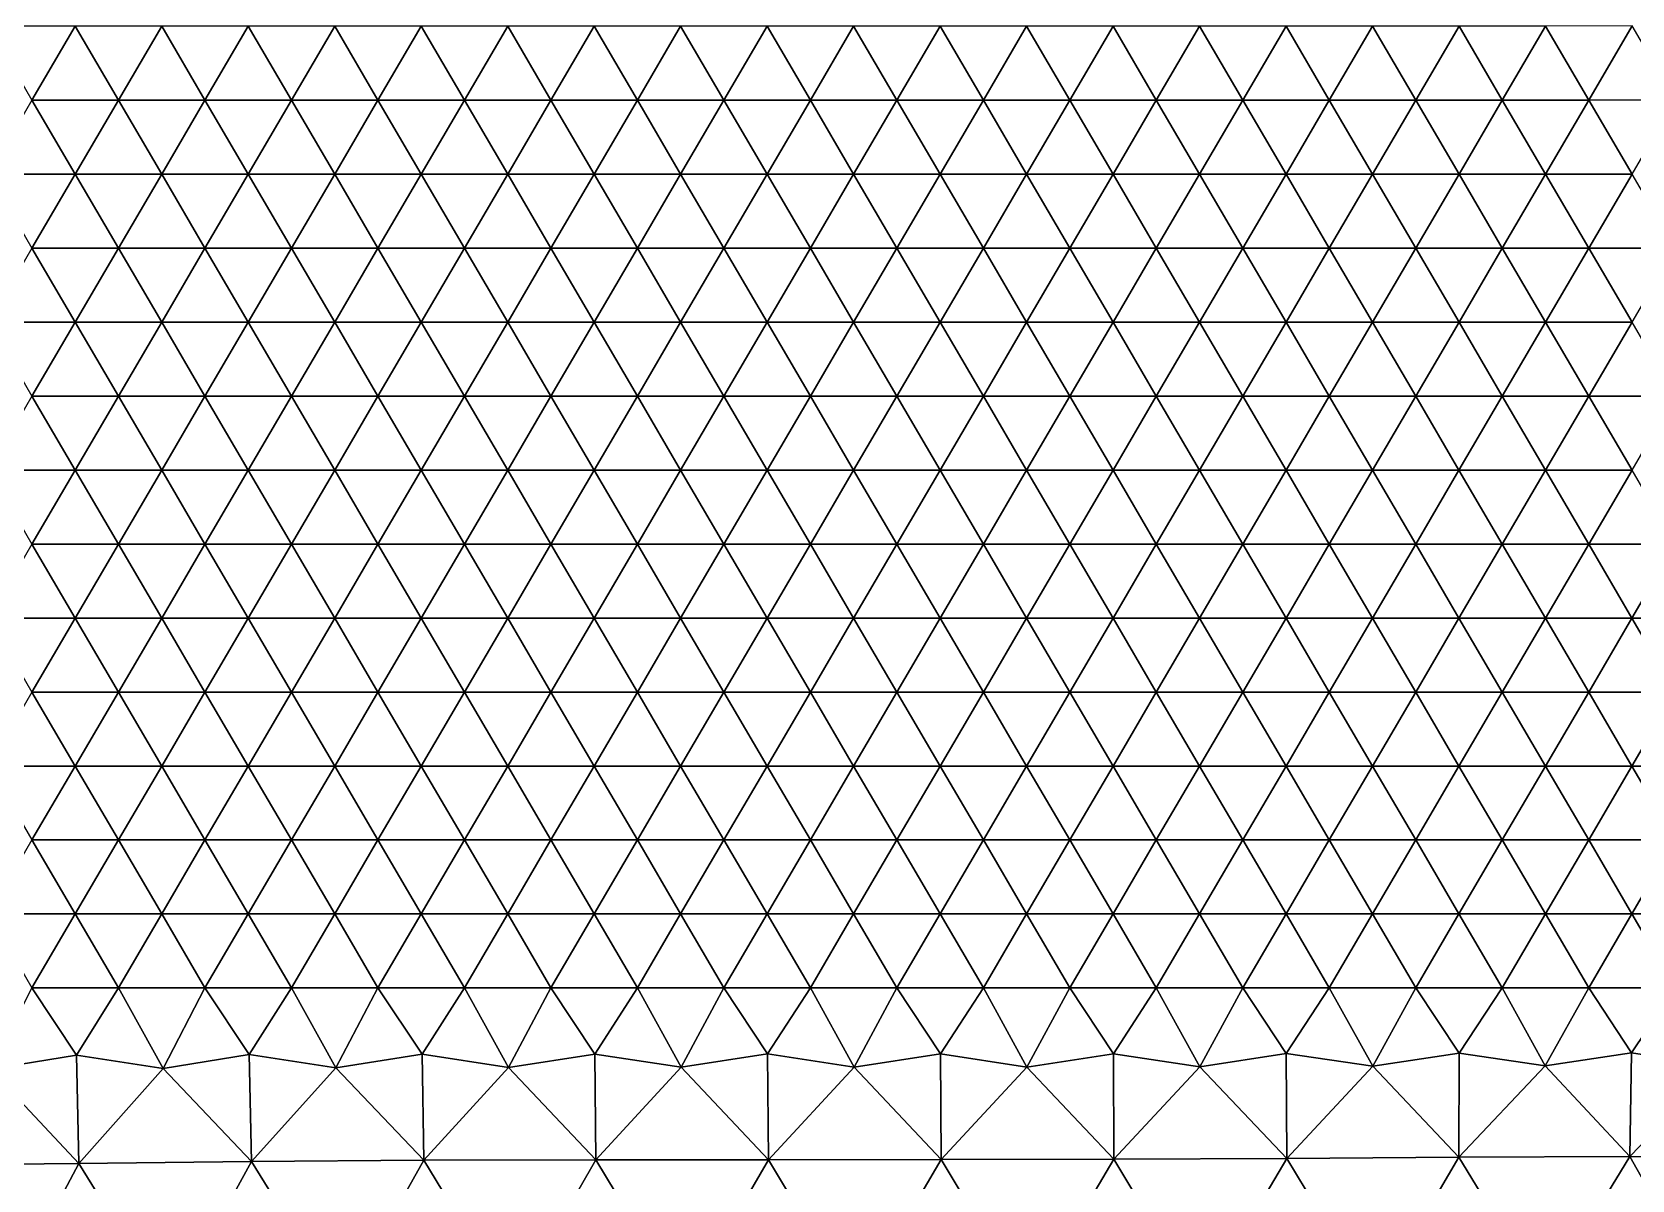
# Model space of a CAD drawing. Header units: metres. Extents: x 0 to 72, y -280 to 0.
# Drawn here: x 7.51 to 11.255, y -7.95 to -5.262 of the extents above; entities that cross this region are included whole.
import ezdxf

# ---------------------------------------------------------------- set-up
doc = ezdxf.new("R2010")
doc.units = ezdxf.units.M

msp = doc.modelspace()

# ---------------------------------------------------------------- linework, layer by layer
at = {"layer": 'layer', "color": 0}
for points in [[(7.40866, -5.24808), (7.50997, -5.42142), (7.61118, -5.24807)], [(7.50997, -5.42142), (7.71244, -5.42142), (7.61118, -5.24807)], [(7.61118, -5.24807), (7.71244, -5.42142), (7.8137, -5.24809)], [(7.71244, -5.42142), (7.91491, -5.42144), (7.8137, -5.24809)], [(7.8137, -5.24809), (7.91491, -5.42144), (8.0162, -5.24813)], [(7.91491, -5.42144), (8.11736, -5.42146), (8.0162, -5.24813)], [(8.0162, -5.24813), (8.11736, -5.42146), (8.21865, -5.24819)], [(8.11736, -5.42146), (8.31978, -5.42148), (8.21865, -5.24819)], [(8.21865, -5.24819), (8.31978, -5.42148), (8.42106, -5.24823)], [(8.31978, -5.42148), (8.5222, -5.42149), (8.42106, -5.24823)], [(8.42106, -5.24823), (8.5222, -5.42149), (8.62343, -5.24825)], [(8.5222, -5.42149), (8.7246, -5.42149), (8.62343, -5.24825)], [(8.62343, -5.24825), (8.7246, -5.42149), (8.82579, -5.24824)], [(8.7246, -5.42149), (8.92701, -5.42148), (8.82579, -5.24824)], [(8.82579, -5.24824), (8.92701, -5.42148), (9.02819, -5.2482)], [(8.92701, -5.42148), (9.12943, -5.42146), (9.02819, -5.2482)], [(9.02819, -5.2482), (9.12943, -5.42146), (9.23062, -5.24815)], [(9.12943, -5.42146), (9.33188, -5.42145), (9.23062, -5.24815)], [(9.23062, -5.24815), (9.33188, -5.42145), (9.43309, -5.24813)], [(9.33188, -5.42145), (9.53433, -5.42145), (9.43309, -5.24813)], [(9.43309, -5.24813), (9.53433, -5.42145), (9.63557, -5.24814)], [(9.53433, -5.42145), (9.73678, -5.42146), (9.63557, -5.24814)], [(9.63557, -5.24814), (9.73678, -5.42146), (9.83804, -5.24817)], [(9.73678, -5.42146), (9.93922, -5.42148), (9.83804, -5.24817)], [(9.83804, -5.24817), (9.93922, -5.42148), (10.0405, -5.24822)], [(9.93922, -5.42148), (10.1416, -5.42149), (10.0405, -5.24822)], [(10.0405, -5.24822), (10.1416, -5.42149), (10.2429, -5.24825)], [(10.1416, -5.42149), (10.3441, -5.42149), (10.2429, -5.24825)], [(10.2429, -5.24825), (10.3441, -5.42149), (10.4453, -5.24824)], [(10.3441, -5.42149), (10.5465, -5.42148), (10.4453, -5.24824)], [(10.4453, -5.24824), (10.5465, -5.42148), (10.6477, -5.2482)], [(10.5465, -5.42148), (10.749, -5.42144), (10.6477, -5.2482)], [(10.6477, -5.2482), (10.749, -5.42144), (10.8502, -5.24812)], [(10.749, -5.42144), (10.9515, -5.42139), (10.8502, -5.24812)], [(10.8502, -5.24812), (10.9515, -5.42139), (11.0529, -5.248)], [(10.9515, -5.42139), (11.1541, -5.42129), (11.0529, -5.248)], [(11.0529, -5.248), (11.1541, -5.42129), (11.2557, -5.24781)], [(11.1541, -5.42129), (11.3569, -5.42114), (11.2557, -5.24781)], [(7.40876, -5.59469), (7.61121, -5.59469), (7.50997, -5.42142)], [(7.50997, -5.42142), (7.61121, -5.59469), (7.71244, -5.42142)], [(7.61121, -5.59469), (7.81366, -5.59469), (7.71244, -5.42142)], [(7.71244, -5.42142), (7.81366, -5.59469), (7.91491, -5.42144)], [(7.81366, -5.59469), (8.0161, -5.5947), (7.91491, -5.42144)], [(7.91491, -5.42144), (8.0161, -5.5947), (8.11736, -5.42146)], [(8.0161, -5.5947), (8.21854, -5.59471), (8.11736, -5.42146)], [(8.11736, -5.42146), (8.21854, -5.59471), (8.31978, -5.42148)], [(8.21854, -5.59471), (8.42096, -5.59472), (8.31978, -5.42148)], [(8.31978, -5.42148), (8.42096, -5.59472), (8.5222, -5.42149)], [(8.42096, -5.59472), (8.62339, -5.59472), (8.5222, -5.42149)], [(8.5222, -5.42149), (8.62339, -5.59472), (8.7246, -5.42149)], [(8.62339, -5.59472), (8.82581, -5.59472), (8.7246, -5.42149)], [(8.7246, -5.42149), (8.82581, -5.59472), (8.92701, -5.42148)], [(8.82581, -5.59472), (9.02823, -5.59471), (8.92701, -5.42148)], [(8.92701, -5.42148), (9.02823, -5.59471), (9.12943, -5.42146)], [(9.02823, -5.59471), (9.23067, -5.5947), (9.12943, -5.42146)], [(9.12943, -5.42146), (9.23067, -5.5947), (9.33188, -5.42145)], [(9.23067, -5.5947), (9.43311, -5.5947), (9.33188, -5.42145)], [(9.33188, -5.42145), (9.43311, -5.5947), (9.53433, -5.42145)], [(9.43311, -5.5947), (9.63555, -5.5947), (9.53433, -5.42145)], [(9.53433, -5.42145), (9.63555, -5.5947), (9.73678, -5.42146)], [(9.63555, -5.5947), (9.83799, -5.59471), (9.73678, -5.42146)], [(9.73678, -5.42146), (9.83799, -5.59471), (9.93922, -5.42148)], [(9.83799, -5.59471), (10.0404, -5.59472), (9.93922, -5.42148)], [(9.93922, -5.42148), (10.0404, -5.59472), (10.1416, -5.42149)], [(10.0404, -5.59472), (10.2428, -5.59472), (10.1416, -5.42149)], [(10.1416, -5.42149), (10.2428, -5.59472), (10.3441, -5.42149)], [(10.2428, -5.59472), (10.4453, -5.59472), (10.3441, -5.42149)], [(10.3441, -5.42149), (10.4453, -5.59472), (10.5465, -5.42148)], [(10.4453, -5.59472), (10.6477, -5.5947), (10.5465, -5.42148)], [(10.5465, -5.42148), (10.6477, -5.5947), (10.749, -5.42144)], [(10.6477, -5.5947), (10.8502, -5.59468), (10.749, -5.42144)], [(10.749, -5.42144), (10.8502, -5.59468), (10.9515, -5.42139)], [(10.8502, -5.59468), (11.0527, -5.59463), (10.9515, -5.42139)], [(10.9515, -5.42139), (11.0527, -5.59463), (11.1541, -5.42129)], [(11.0527, -5.59463), (11.2553, -5.59456), (11.1541, -5.42129)], [(11.1541, -5.42129), (11.2553, -5.59456), (11.3569, -5.42114)], [(7.40876, -5.59469), (7.51, -5.76792), (7.61121, -5.59469)], [(7.51, -5.76792), (7.71244, -5.76793), (7.61121, -5.59469)], [(7.61121, -5.59469), (7.71244, -5.76793), (7.81366, -5.59469)], [(7.71244, -5.76793), (7.91487, -5.76793), (7.81366, -5.59469)], [(7.81366, -5.59469), (7.91487, -5.76793), (8.0161, -5.5947)], [(7.91487, -5.76793), (8.11731, -5.76793), (8.0161, -5.5947)], [(8.0161, -5.5947), (8.11731, -5.76793), (8.21854, -5.59471)], [(8.11731, -5.76793), (8.31974, -5.76794), (8.21854, -5.59471)], [(8.21854, -5.59471), (8.31974, -5.76794), (8.42096, -5.59472)], [(8.31974, -5.76794), (8.52217, -5.76794), (8.42096, -5.59472)], [(8.42096, -5.59472), (8.52217, -5.76794), (8.62339, -5.59472)], [(8.52217, -5.76794), (8.72459, -5.76794), (8.62339, -5.59472)], [(8.62339, -5.59472), (8.72459, -5.76794), (8.82581, -5.59472)], [(8.72459, -5.76794), (8.92702, -5.76793), (8.82581, -5.59472)], [(8.82581, -5.59472), (8.92702, -5.76793), (9.02823, -5.59471)], [(8.92702, -5.76793), (9.12946, -5.76793), (9.02823, -5.59471)], [(9.02823, -5.59471), (9.12946, -5.76793), (9.23067, -5.5947)], [(9.12946, -5.76793), (9.33189, -5.76793), (9.23067, -5.5947)], [(9.23067, -5.5947), (9.33189, -5.76793), (9.43311, -5.5947)], [(9.33189, -5.76793), (9.53433, -5.76793), (9.43311, -5.5947)], [(9.43311, -5.5947), (9.53433, -5.76793), (9.63555, -5.5947)], [(9.53433, -5.76793), (9.73676, -5.76793), (9.63555, -5.5947)], [(9.63555, -5.5947), (9.73676, -5.76793), (9.83799, -5.59471)], [(9.73676, -5.76793), (9.93919, -5.76794), (9.83799, -5.59471)], [(9.83799, -5.59471), (9.93919, -5.76794), (10.0404, -5.59472)], [(9.93919, -5.76794), (10.1416, -5.76794), (10.0404, -5.59472)], [(10.0404, -5.59472), (10.1416, -5.76794), (10.2428, -5.59472)], [(10.1416, -5.76794), (10.3441, -5.76794), (10.2428, -5.59472)], [(10.2428, -5.59472), (10.3441, -5.76794), (10.4453, -5.59472)], [(10.3441, -5.76794), (10.5465, -5.76793), (10.4453, -5.59472)], [(10.4453, -5.59472), (10.5465, -5.76793), (10.6477, -5.5947)], [(10.5465, -5.76793), (10.749, -5.76792), (10.6477, -5.5947)], [(10.6477, -5.5947), (10.749, -5.76792), (10.8502, -5.59468)], [(10.749, -5.76792), (10.9514, -5.7679), (10.8502, -5.59468)], [(10.8502, -5.59468), (10.9514, -5.7679), (11.0527, -5.59463)], [(10.9514, -5.7679), (11.1539, -5.76787), (11.0527, -5.59463)], [(11.0527, -5.59463), (11.1539, -5.76787), (11.2553, -5.59456)], [(11.1539, -5.76787), (11.3565, -5.76782), (11.2553, -5.59456)], [(7.40878, -5.94114), (7.61122, -5.94114), (7.51, -5.76792)], [(7.51, -5.76792), (7.61122, -5.94114), (7.71244, -5.76793)], [(7.61122, -5.94114), (7.81365, -5.94114), (7.71244, -5.76793)], [(7.71244, -5.76793), (7.81365, -5.94114), (7.91487, -5.76793)], [(7.81365, -5.94114), (8.01609, -5.94115), (7.91487, -5.76793)], [(7.91487, -5.76793), (8.01609, -5.94115), (8.11731, -5.76793)], [(8.01609, -5.94115), (8.21852, -5.94115), (8.11731, -5.76793)], [(8.11731, -5.76793), (8.21852, -5.94115), (8.31974, -5.76794)], [(8.21852, -5.94115), (8.42095, -5.94115), (8.31974, -5.76794)], [(8.31974, -5.76794), (8.42095, -5.94115), (8.52217, -5.76794)], [(8.42095, -5.94115), (8.62338, -5.94115), (8.52217, -5.76794)], [(8.52217, -5.76794), (8.62338, -5.94115), (8.72459, -5.76794)], [(8.62338, -5.94115), (8.82581, -5.94115), (8.72459, -5.76794)], [(8.72459, -5.76794), (8.82581, -5.94115), (8.92702, -5.76793)], [(8.82581, -5.94115), (9.02824, -5.94115), (8.92702, -5.76793)], [(8.92702, -5.76793), (9.02824, -5.94115), (9.12946, -5.76793)], [(9.02824, -5.94115), (9.23067, -5.94115), (9.12946, -5.76793)], [(9.12946, -5.76793), (9.23067, -5.94115), (9.33189, -5.76793)], [(9.23067, -5.94115), (9.43311, -5.94115), (9.33189, -5.76793)], [(9.33189, -5.76793), (9.43311, -5.94115), (9.53433, -5.76793)], [(9.43311, -5.94115), (9.63554, -5.94115), (9.53433, -5.76793)], [(9.53433, -5.76793), (9.63554, -5.94115), (9.73676, -5.76793)], [(9.63554, -5.94115), (9.83798, -5.94115), (9.73676, -5.76793)], [(9.73676, -5.76793), (9.83798, -5.94115), (9.93919, -5.76794)], [(9.83798, -5.94115), (10.0404, -5.94115), (9.93919, -5.76794)], [(9.93919, -5.76794), (10.0404, -5.94115), (10.1416, -5.76794)], [(10.0404, -5.94115), (10.2428, -5.94115), (10.1416, -5.76794)], [(10.1416, -5.76794), (10.2428, -5.94115), (10.3441, -5.76794)], [(10.2428, -5.94115), (10.4453, -5.94115), (10.3441, -5.76794)], [(10.3441, -5.76794), (10.4453, -5.94115), (10.5465, -5.76793)], [(10.4453, -5.94115), (10.6477, -5.94114), (10.5465, -5.76793)], [(10.5465, -5.76793), (10.6477, -5.94114), (10.749, -5.76792)], [(10.6477, -5.94114), (10.8502, -5.94113), (10.749, -5.76792)], [(10.749, -5.76792), (10.8502, -5.94113), (10.9514, -5.7679)], [(10.8502, -5.94113), (11.0526, -5.94112), (10.9514, -5.7679)], [(10.9514, -5.7679), (11.0526, -5.94112), (11.1539, -5.76787)], [(11.0526, -5.94112), (11.2551, -5.9411), (11.1539, -5.76787)], [(11.1539, -5.76787), (11.2551, -5.9411), (11.3565, -5.76782)], [(7.40878, -5.94114), (7.51, -6.11435), (7.61122, -5.94114)], [(7.51, -6.11435), (7.71243, -6.11435), (7.61122, -5.94114)], [(7.61122, -5.94114), (7.71243, -6.11435), (7.81365, -5.94114)], [(7.71243, -6.11435), (7.91487, -6.11436), (7.81365, -5.94114)], [(7.81365, -5.94114), (7.91487, -6.11436), (8.01609, -5.94115)], [(7.91487, -6.11436), (8.1173, -6.11436), (8.01609, -5.94115)], [(8.01609, -5.94115), (8.1173, -6.11436), (8.21852, -5.94115)], [(8.1173, -6.11436), (8.31973, -6.11436), (8.21852, -5.94115)], [(8.21852, -5.94115), (8.31973, -6.11436), (8.42095, -5.94115)], [(8.31973, -6.11436), (8.52216, -6.11436), (8.42095, -5.94115)], [(8.42095, -5.94115), (8.52216, -6.11436), (8.62338, -5.94115)], [(8.52216, -6.11436), (8.72459, -6.11436), (8.62338, -5.94115)], [(8.62338, -5.94115), (8.72459, -6.11436), (8.82581, -5.94115)], [(8.72459, -6.11436), (8.92703, -6.11436), (8.82581, -5.94115)], [(8.82581, -5.94115), (8.92703, -6.11436), (9.02824, -5.94115)], [(8.92703, -6.11436), (9.12946, -6.11436), (9.02824, -5.94115)], [(9.02824, -5.94115), (9.12946, -6.11436), (9.23067, -5.94115)], [(9.12946, -6.11436), (9.33189, -6.11436), (9.23067, -5.94115)], [(9.23067, -5.94115), (9.33189, -6.11436), (9.43311, -5.94115)], [(9.33189, -6.11436), (9.53432, -6.11436), (9.43311, -5.94115)], [(9.43311, -5.94115), (9.53432, -6.11436), (9.63554, -5.94115)], [(9.53432, -6.11436), (9.73676, -6.11436), (9.63554, -5.94115)], [(9.63554, -5.94115), (9.73676, -6.11436), (9.83798, -5.94115)], [(9.73676, -6.11436), (9.93919, -6.11436), (9.83798, -5.94115)], [(9.83798, -5.94115), (9.93919, -6.11436), (10.0404, -5.94115)], [(9.93919, -6.11436), (10.1416, -6.11436), (10.0404, -5.94115)], [(10.0404, -5.94115), (10.1416, -6.11436), (10.2428, -5.94115)], [(10.1416, -6.11436), (10.3441, -6.11436), (10.2428, -5.94115)], [(10.2428, -5.94115), (10.3441, -6.11436), (10.4453, -5.94115)], [(10.3441, -6.11436), (10.5465, -6.11435), (10.4453, -5.94115)], [(10.4453, -5.94115), (10.5465, -6.11435), (10.6477, -5.94114)], [(10.5465, -6.11435), (10.7489, -6.11435), (10.6477, -5.94114)], [(10.6477, -5.94114), (10.7489, -6.11435), (10.8502, -5.94113)], [(10.7489, -6.11435), (10.9514, -6.11434), (10.8502, -5.94113)], [(10.8502, -5.94113), (10.9514, -6.11434), (11.0526, -5.94112)], [(10.9514, -6.11434), (11.1538, -6.11434), (11.0526, -5.94112)], [(11.0526, -5.94112), (11.1538, -6.11434), (11.2551, -5.9411)], [(11.1538, -6.11434), (11.3563, -6.11432), (11.2551, -5.9411)], [(7.40878, -6.28756), (7.61122, -6.28756), (7.51, -6.11435)], [(7.51, -6.11435), (7.61122, -6.28756), (7.71243, -6.11435)], [(7.61122, -6.28756), (7.81365, -6.28756), (7.71243, -6.11435)], [(7.71243, -6.11435), (7.81365, -6.28756), (7.91487, -6.11436)], [(7.81365, -6.28756), (8.01608, -6.28756), (7.91487, -6.11436)], [(7.91487, -6.11436), (8.01608, -6.28756), (8.1173, -6.11436)], [(8.01608, -6.28756), (8.21851, -6.28756), (8.1173, -6.11436)], [(8.1173, -6.11436), (8.21851, -6.28756), (8.31973, -6.11436)], [(8.21851, -6.28756), (8.42095, -6.28756), (8.31973, -6.11436)], [(8.31973, -6.11436), (8.42095, -6.28756), (8.52216, -6.11436)], [(8.42095, -6.28756), (8.62338, -6.28756), (8.52216, -6.11436)], [(8.52216, -6.11436), (8.62338, -6.28756), (8.72459, -6.11436)], [(8.62338, -6.28756), (8.82581, -6.28756), (8.72459, -6.11436)], [(8.72459, -6.11436), (8.82581, -6.28756), (8.92703, -6.11436)], [(8.82581, -6.28756), (9.02824, -6.28756), (8.92703, -6.11436)], [(8.92703, -6.11436), (9.02824, -6.28756), (9.12946, -6.11436)], [(9.02824, -6.28756), (9.23068, -6.28756), (9.12946, -6.11436)], [(9.12946, -6.11436), (9.23068, -6.28756), (9.33189, -6.11436)], [(9.23068, -6.28756), (9.43311, -6.28756), (9.33189, -6.11436)], [(9.33189, -6.11436), (9.43311, -6.28756), (9.53432, -6.11436)], [(9.43311, -6.28756), (9.63554, -6.28756), (9.53432, -6.11436)], [(9.53432, -6.11436), (9.63554, -6.28756), (9.73676, -6.11436)], [(9.63554, -6.28756), (9.83797, -6.28756), (9.73676, -6.11436)], [(9.73676, -6.11436), (9.83797, -6.28756), (9.93919, -6.11436)], [(9.83797, -6.28756), (10.0404, -6.28756), (9.93919, -6.11436)], [(9.93919, -6.11436), (10.0404, -6.28756), (10.1416, -6.11436)], [(10.0404, -6.28756), (10.2428, -6.28756), (10.1416, -6.11436)], [(10.1416, -6.11436), (10.2428, -6.28756), (10.3441, -6.11436)], [(10.2428, -6.28756), (10.4453, -6.28756), (10.3441, -6.11436)], [(10.3441, -6.11436), (10.4453, -6.28756), (10.5465, -6.11435)], [(10.4453, -6.28756), (10.6477, -6.28756), (10.5465, -6.11435)], [(10.5465, -6.11435), (10.6477, -6.28756), (10.7489, -6.11435)], [(10.6477, -6.28756), (10.8501, -6.28756), (10.7489, -6.11435)], [(10.7489, -6.11435), (10.8501, -6.28756), (10.9514, -6.11434)], [(10.8501, -6.28756), (11.0526, -6.28755), (10.9514, -6.11434)], [(10.9514, -6.11434), (11.0526, -6.28755), (11.1538, -6.11434)], [(11.0526, -6.28755), (11.2551, -6.28755), (11.1538, -6.11434)], [(11.1538, -6.11434), (11.2551, -6.28755), (11.3563, -6.11432)], [(7.40878, -6.28756), (7.51, -6.46077), (7.61122, -6.28756)], [(7.51, -6.46077), (7.71243, -6.46077), (7.61122, -6.28756)], [(7.61122, -6.28756), (7.71243, -6.46077), (7.81365, -6.28756)], [(7.71243, -6.46077), (7.91487, -6.46077), (7.81365, -6.28756)], [(7.81365, -6.28756), (7.91487, -6.46077), (8.01608, -6.28756)], [(7.91487, -6.46077), (8.1173, -6.46077), (8.01608, -6.28756)], [(8.01608, -6.28756), (8.1173, -6.46077), (8.21851, -6.28756)], [(8.1173, -6.46077), (8.31973, -6.46077), (8.21851, -6.28756)], [(8.21851, -6.28756), (8.31973, -6.46077), (8.42095, -6.28756)], [(8.31973, -6.46077), (8.52216, -6.46077), (8.42095, -6.28756)], [(8.42095, -6.28756), (8.52216, -6.46077), (8.62338, -6.28756)], [(8.52216, -6.46077), (8.72459, -6.46077), (8.62338, -6.28756)], [(8.62338, -6.28756), (8.72459, -6.46077), (8.82581, -6.28756)], [(8.72459, -6.46077), (8.92703, -6.46077), (8.82581, -6.28756)], [(8.82581, -6.28756), (8.92703, -6.46077), (9.02824, -6.28756)], [(8.92703, -6.46077), (9.12946, -6.46077), (9.02824, -6.28756)], [(9.02824, -6.28756), (9.12946, -6.46077), (9.23068, -6.28756)], [(9.12946, -6.46077), (9.33189, -6.46077), (9.23068, -6.28756)], [(9.23068, -6.28756), (9.33189, -6.46077), (9.43311, -6.28756)], [(9.33189, -6.46077), (9.53432, -6.46077), (9.43311, -6.28756)], [(9.43311, -6.28756), (9.53432, -6.46077), (9.63554, -6.28756)], [(9.53432, -6.46077), (9.73676, -6.46077), (9.63554, -6.28756)], [(9.63554, -6.28756), (9.73676, -6.46077), (9.83797, -6.28756)], [(9.73676, -6.46077), (9.93919, -6.46077), (9.83797, -6.28756)], [(9.83797, -6.28756), (9.93919, -6.46077), (10.0404, -6.28756)], [(9.93919, -6.46077), (10.1416, -6.46077), (10.0404, -6.28756)], [(10.0404, -6.28756), (10.1416, -6.46077), (10.2428, -6.28756)], [(10.1416, -6.46077), (10.3441, -6.46077), (10.2428, -6.28756)], [(10.2428, -6.28756), (10.3441, -6.46077), (10.4453, -6.28756)], [(10.3441, -6.46077), (10.5465, -6.46077), (10.4453, -6.28756)], [(10.4453, -6.28756), (10.5465, -6.46077), (10.6477, -6.28756)], [(10.5465, -6.46077), (10.7489, -6.46077), (10.6477, -6.28756)], [(10.6477, -6.28756), (10.7489, -6.46077), (10.8501, -6.28756)], [(10.7489, -6.46077), (10.9514, -6.46077), (10.8501, -6.28756)], [(10.8501, -6.28756), (10.9514, -6.46077), (11.0526, -6.28755)], [(10.9514, -6.46077), (11.1538, -6.46076), (11.0526, -6.28755)], [(11.0526, -6.28755), (11.1538, -6.46076), (11.2551, -6.28755)], [(11.1538, -6.46076), (11.3563, -6.46076), (11.2551, -6.28755)], [(7.40878, -6.63397), (7.61122, -6.63397), (7.51, -6.46077)], [(7.51, -6.46077), (7.61122, -6.63397), (7.71243, -6.46077)], [(7.61122, -6.63397), (7.81365, -6.63397), (7.71243, -6.46077)], [(7.71243, -6.46077), (7.81365, -6.63397), (7.91487, -6.46077)], [(7.81365, -6.63397), (8.01608, -6.63397), (7.91487, -6.46077)], [(7.91487, -6.46077), (8.01608, -6.63397), (8.1173, -6.46077)], [(8.01608, -6.63397), (8.21851, -6.63397), (8.1173, -6.46077)], [(8.1173, -6.46077), (8.21851, -6.63397), (8.31973, -6.46077)], [(8.21851, -6.63397), (8.42095, -6.63397), (8.31973, -6.46077)], [(8.31973, -6.46077), (8.42095, -6.63397), (8.52216, -6.46077)], [(8.42095, -6.63397), (8.62338, -6.63397), (8.52216, -6.46077)], [(8.52216, -6.46077), (8.62338, -6.63397), (8.72459, -6.46077)], [(8.62338, -6.63397), (8.82581, -6.63397), (8.72459, -6.46077)], [(8.72459, -6.46077), (8.82581, -6.63397), (8.92703, -6.46077)], [(8.82581, -6.63397), (9.02824, -6.63397), (8.92703, -6.46077)], [(8.92703, -6.46077), (9.02824, -6.63397), (9.12946, -6.46077)], [(9.02824, -6.63397), (9.23068, -6.63397), (9.12946, -6.46077)], [(9.12946, -6.46077), (9.23068, -6.63397), (9.33189, -6.46077)], [(9.23068, -6.63397), (9.43311, -6.63397), (9.33189, -6.46077)], [(9.33189, -6.46077), (9.43311, -6.63397), (9.53432, -6.46077)], [(9.43311, -6.63397), (9.63554, -6.63397), (9.53432, -6.46077)], [(9.53432, -6.46077), (9.63554, -6.63397), (9.73676, -6.46077)], [(9.63554, -6.63397), (9.83797, -6.63397), (9.73676, -6.46077)], [(9.73676, -6.46077), (9.83797, -6.63397), (9.93919, -6.46077)], [(9.83797, -6.63397), (10.0404, -6.63397), (9.93919, -6.46077)], [(9.93919, -6.46077), (10.0404, -6.63397), (10.1416, -6.46077)], [(10.0404, -6.63397), (10.2428, -6.63397), (10.1416, -6.46077)], [(10.1416, -6.46077), (10.2428, -6.63397), (10.3441, -6.46077)], [(10.2428, -6.63397), (10.4453, -6.63397), (10.3441, -6.46077)], [(10.3441, -6.46077), (10.4453, -6.63397), (10.5465, -6.46077)], [(10.4453, -6.63397), (10.6477, -6.63397), (10.5465, -6.46077)], [(10.5465, -6.46077), (10.6477, -6.63397), (10.7489, -6.46077)], [(10.6477, -6.63397), (10.8501, -6.63397), (10.7489, -6.46077)], [(10.7489, -6.46077), (10.8501, -6.63397), (10.9514, -6.46077)], [(10.8501, -6.63397), (11.0526, -6.63397), (10.9514, -6.46077)], [(10.9514, -6.46077), (11.0526, -6.63397), (11.1538, -6.46076)], [(11.0526, -6.63397), (11.255, -6.63397), (11.1538, -6.46076)], [(11.1538, -6.46076), (11.255, -6.63397), (11.3563, -6.46076)], [(11.255, -6.63397), (11.4575, -6.63397), (11.3563, -6.46076)], [(7.40878, -6.63397), (7.51, -6.80718), (7.61122, -6.63397)], [(7.51, -6.80718), (7.71243, -6.80718), (7.61122, -6.63397)], [(7.61122, -6.63397), (7.71243, -6.80718), (7.81365, -6.63397)], [(7.71243, -6.80718), (7.91486, -6.80718), (7.81365, -6.63397)], [(7.81365, -6.63397), (7.91486, -6.80718), (8.01608, -6.63397)], [(7.91486, -6.80718), (8.1173, -6.80718), (8.01608, -6.63397)], [(8.01608, -6.63397), (8.1173, -6.80718), (8.21851, -6.63397)], [(8.1173, -6.80718), (8.31973, -6.80718), (8.21851, -6.63397)], [(8.21851, -6.63397), (8.31973, -6.80718), (8.42095, -6.63397)], [(8.31973, -6.80718), (8.52216, -6.80718), (8.42095, -6.63397)], [(8.42095, -6.63397), (8.52216, -6.80718), (8.62338, -6.63397)], [(8.52216, -6.80718), (8.72459, -6.80718), (8.62338, -6.63397)], [(8.62338, -6.63397), (8.72459, -6.80718), (8.82581, -6.63397)], [(8.72459, -6.80718), (8.92703, -6.80718), (8.82581, -6.63397)], [(8.82581, -6.63397), (8.92703, -6.80718), (9.02824, -6.63397)], [(8.92703, -6.80718), (9.12946, -6.80718), (9.02824, -6.63397)], [(9.02824, -6.63397), (9.12946, -6.80718), (9.23068, -6.63397)], [(9.12946, -6.80718), (9.33189, -6.80718), (9.23068, -6.63397)], [(9.23068, -6.63397), (9.33189, -6.80718), (9.43311, -6.63397)], [(9.33189, -6.80718), (9.53432, -6.80718), (9.43311, -6.63397)], [(9.43311, -6.63397), (9.53432, -6.80718), (9.63554, -6.63397)], [(9.53432, -6.80718), (9.73676, -6.80718), (9.63554, -6.63397)], [(9.63554, -6.63397), (9.73676, -6.80718), (9.83797, -6.63397)], [(9.73676, -6.80718), (9.93919, -6.80718), (9.83797, -6.63397)], [(9.83797, -6.63397), (9.93919, -6.80718), (10.0404, -6.63397)], [(9.93919, -6.80718), (10.1416, -6.80718), (10.0404, -6.63397)], [(10.0404, -6.63397), (10.1416, -6.80718), (10.2428, -6.63397)], [(10.1416, -6.80718), (10.3441, -6.80718), (10.2428, -6.63397)], [(10.2428, -6.63397), (10.3441, -6.80718), (10.4453, -6.63397)], [(10.3441, -6.80718), (10.5465, -6.80718), (10.4453, -6.63397)], [(10.4453, -6.63397), (10.5465, -6.80718), (10.6477, -6.63397)], [(10.5465, -6.80718), (10.7489, -6.80718), (10.6477, -6.63397)], [(10.6477, -6.63397), (10.7489, -6.80718), (10.8501, -6.63397)], [(10.7489, -6.80718), (10.9514, -6.80718), (10.8501, -6.63397)], [(10.8501, -6.63397), (10.9514, -6.80718), (11.0526, -6.63397)], [(10.9514, -6.80718), (11.1538, -6.80718), (11.0526, -6.63397)], [(11.0526, -6.63397), (11.1538, -6.80718), (11.255, -6.63397)], [(11.1538, -6.80718), (11.3562, -6.80718), (11.255, -6.63397)], [(11.255, -6.63397), (11.3562, -6.80718), (11.4575, -6.63397)], [(7.40878, -6.98038), (7.61122, -6.98038), (7.51, -6.80718)], [(7.51, -6.80718), (7.61122, -6.98038), (7.71243, -6.80718)], [(7.61122, -6.98038), (7.81365, -6.98038), (7.71243, -6.80718)], [(7.71243, -6.80718), (7.81365, -6.98038), (7.91486, -6.80718)], [(7.81365, -6.98038), (8.01608, -6.98038), (7.91486, -6.80718)], [(7.91486, -6.80718), (8.01608, -6.98038), (8.1173, -6.80718)], [(8.01608, -6.98038), (8.21851, -6.98038), (8.1173, -6.80718)], [(8.1173, -6.80718), (8.21851, -6.98038), (8.31973, -6.80718)], [(8.21851, -6.98038), (8.42095, -6.98038), (8.31973, -6.80718)], [(8.31973, -6.80718), (8.42095, -6.98038), (8.52216, -6.80718)], [(8.42095, -6.98038), (8.62338, -6.98038), (8.52216, -6.80718)], [(8.52216, -6.80718), (8.62338, -6.98038), (8.72459, -6.80718)], [(8.62338, -6.98038), (8.82581, -6.98038), (8.72459, -6.80718)], [(8.72459, -6.80718), (8.82581, -6.98038), (8.92703, -6.80718)], [(8.82581, -6.98038), (9.02824, -6.98038), (8.92703, -6.80718)], [(8.92703, -6.80718), (9.02824, -6.98038), (9.12946, -6.80718)], [(9.02824, -6.98038), (9.23068, -6.98038), (9.12946, -6.80718)], [(9.12946, -6.80718), (9.23068, -6.98038), (9.33189, -6.80718)], [(9.23068, -6.98038), (9.43311, -6.98038), (9.33189, -6.80718)], [(9.33189, -6.80718), (9.43311, -6.98038), (9.53432, -6.80718)], [(9.43311, -6.98038), (9.63554, -6.98038), (9.53432, -6.80718)], [(9.53432, -6.80718), (9.63554, -6.98038), (9.73676, -6.80718)], [(9.63554, -6.98038), (9.83797, -6.98038), (9.73676, -6.80718)], [(9.73676, -6.80718), (9.83797, -6.98038), (9.93919, -6.80718)], [(9.83797, -6.98038), (10.0404, -6.98038), (9.93919, -6.80718)], [(9.93919, -6.80718), (10.0404, -6.98038), (10.1416, -6.80718)], [(10.0404, -6.98038), (10.2428, -6.98038), (10.1416, -6.80718)], [(10.1416, -6.80718), (10.2428, -6.98038), (10.3441, -6.80718)], [(10.2428, -6.98038), (10.4453, -6.98038), (10.3441, -6.80718)], [(10.3441, -6.80718), (10.4453, -6.98038), (10.5465, -6.80718)], [(10.4453, -6.98038), (10.6477, -6.98038), (10.5465, -6.80718)], [(10.5465, -6.80718), (10.6477, -6.98038), (10.7489, -6.80718)], [(10.6477, -6.98038), (10.8501, -6.98038), (10.7489, -6.80718)], [(10.7489, -6.80718), (10.8501, -6.98038), (10.9514, -6.80718)], [(10.8501, -6.98038), (11.0526, -6.98038), (10.9514, -6.80718)], [(10.9514, -6.80718), (11.0526, -6.98038), (11.1538, -6.80718)], [(11.0526, -6.98038), (11.255, -6.98038), (11.1538, -6.80718)], [(11.1538, -6.80718), (11.255, -6.98038), (11.3562, -6.80718)], [(11.255, -6.98038), (11.4574, -6.98038), (11.3562, -6.80718)], [(7.40878, -6.98038), (7.51, -7.15359), (7.61122, -6.98038)], [(7.51, -7.15359), (7.71243, -7.15359), (7.61122, -6.98038)], [(7.61122, -6.98038), (7.71243, -7.15359), (7.81365, -6.98038)], [(7.71243, -7.15359), (7.91486, -7.15359), (7.81365, -6.98038)], [(7.81365, -6.98038), (7.91486, -7.15359), (8.01608, -6.98038)], [(7.91486, -7.15359), (8.1173, -7.15359), (8.01608, -6.98038)], [(8.01608, -6.98038), (8.1173, -7.15359), (8.21851, -6.98038)], [(8.1173, -7.15359), (8.31973, -7.15359), (8.21851, -6.98038)], [(8.21851, -6.98038), (8.31973, -7.15359), (8.42095, -6.98038)], [(8.31973, -7.15359), (8.52216, -7.15359), (8.42095, -6.98038)], [(8.42095, -6.98038), (8.52216, -7.15359), (8.62338, -6.98038)], [(8.52216, -7.15359), (8.72459, -7.15359), (8.62338, -6.98038)], [(8.62338, -6.98038), (8.72459, -7.15359), (8.82581, -6.98038)], [(8.72459, -7.15359), (8.92703, -7.15359), (8.82581, -6.98038)], [(8.82581, -6.98038), (8.92703, -7.15359), (9.02824, -6.98038)], [(8.92703, -7.15359), (9.12946, -7.15359), (9.02824, -6.98038)], [(9.02824, -6.98038), (9.12946, -7.15359), (9.23068, -6.98038)], [(9.12946, -7.15359), (9.33189, -7.15359), (9.23068, -6.98038)], [(9.23068, -6.98038), (9.33189, -7.15359), (9.43311, -6.98038)], [(9.33189, -7.15359), (9.53432, -7.15359), (9.43311, -6.98038)], [(9.43311, -6.98038), (9.53432, -7.15359), (9.63554, -6.98038)], [(9.53432, -7.15359), (9.73676, -7.15359), (9.63554, -6.98038)], [(9.63554, -6.98038), (9.73676, -7.15359), (9.83797, -6.98038)], [(9.73676, -7.15359), (9.93919, -7.15359), (9.83797, -6.98038)], [(9.83797, -6.98038), (9.93919, -7.15359), (10.0404, -6.98038)], [(9.93919, -7.15359), (10.1416, -7.15359), (10.0404, -6.98038)], [(10.0404, -6.98038), (10.1416, -7.15359), (10.2428, -6.98038)], [(10.1416, -7.15359), (10.3441, -7.15359), (10.2428, -6.98038)], [(10.2428, -6.98038), (10.3441, -7.15359), (10.4453, -6.98038)], [(10.3441, -7.15359), (10.5465, -7.15359), (10.4453, -6.98038)], [(10.4453, -6.98038), (10.5465, -7.15359), (10.6477, -6.98038)], [(10.5465, -7.15359), (10.7489, -7.15359), (10.6477, -6.98038)], [(10.6477, -6.98038), (10.7489, -7.15359), (10.8501, -6.98038)], [(10.7489, -7.15359), (10.9514, -7.15359), (10.8501, -6.98038)], [(10.8501, -6.98038), (10.9514, -7.15359), (11.0526, -6.98038)], [(10.9514, -7.15359), (11.1538, -7.15359), (11.0526, -6.98038)], [(11.0526, -6.98038), (11.1538, -7.15359), (11.255, -6.98038)], [(11.1538, -7.15359), (11.3562, -7.15359), (11.255, -6.98038)], [(11.255, -6.98038), (11.3562, -7.15359), (11.4574, -6.98038)], [(7.40878, -7.32679), (7.61122, -7.32679), (7.51, -7.15359)], [(7.51, -7.15359), (7.61122, -7.32679), (7.71243, -7.15359)], [(7.61122, -7.32679), (7.81365, -7.32679), (7.71243, -7.15359)], [(7.71243, -7.15359), (7.81365, -7.32679), (7.91486, -7.15359)], [(7.81365, -7.32679), (8.01608, -7.32679), (7.91486, -7.15359)], [(7.91486, -7.15359), (8.01608, -7.32679), (8.1173, -7.15359)], [(8.01608, -7.32679), (8.21851, -7.32679), (8.1173, -7.15359)], [(8.1173, -7.15359), (8.21851, -7.32679), (8.31973, -7.15359)], [(8.21851, -7.32679), (8.42095, -7.32679), (8.31973, -7.15359)], [(8.31973, -7.15359), (8.42095, -7.32679), (8.52216, -7.15359)], [(8.42095, -7.32679), (8.62338, -7.32679), (8.52216, -7.15359)], [(8.52216, -7.15359), (8.62338, -7.32679), (8.72459, -7.15359)], [(8.62338, -7.32679), (8.82581, -7.32679), (8.72459, -7.15359)], [(8.72459, -7.15359), (8.82581, -7.32679), (8.92703, -7.15359)], [(8.82581, -7.32679), (9.02824, -7.32679), (8.92703, -7.15359)], [(8.92703, -7.15359), (9.02824, -7.32679), (9.12946, -7.15359)], [(9.02824, -7.32679), (9.23068, -7.32679), (9.12946, -7.15359)], [(9.12946, -7.15359), (9.23068, -7.32679), (9.33189, -7.15359)], [(9.23068, -7.32679), (9.43311, -7.32679), (9.33189, -7.15359)], [(9.33189, -7.15359), (9.43311, -7.32679), (9.53432, -7.15359)], [(9.43311, -7.32679), (9.63554, -7.32679), (9.53432, -7.15359)], [(9.53432, -7.15359), (9.63554, -7.32679), (9.73676, -7.15359)], [(9.63554, -7.32679), (9.83797, -7.32679), (9.73676, -7.15359)], [(9.73676, -7.15359), (9.83797, -7.32679), (9.93919, -7.15359)], [(9.83797, -7.32679), (10.0404, -7.32679), (9.93919, -7.15359)], [(9.93919, -7.15359), (10.0404, -7.32679), (10.1416, -7.15359)], [(10.0404, -7.32679), (10.2428, -7.32679), (10.1416, -7.15359)], [(10.1416, -7.15359), (10.2428, -7.32679), (10.3441, -7.15359)], [(10.2428, -7.32679), (10.4453, -7.32679), (10.3441, -7.15359)], [(10.3441, -7.15359), (10.4453, -7.32679), (10.5465, -7.15359)], [(10.4453, -7.32679), (10.6477, -7.32679), (10.5465, -7.15359)], [(10.5465, -7.15359), (10.6477, -7.32679), (10.7489, -7.15359)], [(10.6477, -7.32679), (10.8501, -7.32679), (10.7489, -7.15359)], [(10.7489, -7.15359), (10.8501, -7.32679), (10.9514, -7.15359)], [(10.8501, -7.32679), (11.0526, -7.32679), (10.9514, -7.15359)], [(10.9514, -7.15359), (11.0526, -7.32679), (11.1538, -7.15359)], [(11.0526, -7.32679), (11.255, -7.32679), (11.1538, -7.15359)], [(11.1538, -7.15359), (11.255, -7.32679), (11.3562, -7.15359)], [(11.255, -7.32679), (11.4574, -7.3268), (11.3562, -7.15359)], [(7.40878, -7.32679), (7.51, -7.5), (7.61122, -7.32679)], [(7.51, -7.5), (7.71243, -7.5), (7.61122, -7.32679)], [(7.61122, -7.32679), (7.71243, -7.5), (7.81365, -7.32679)], [(7.71243, -7.5), (7.91486, -7.5), (7.81365, -7.32679)], [(7.81365, -7.32679), (7.91486, -7.5), (8.01608, -7.32679)], [(7.91486, -7.5), (8.1173, -7.5), (8.01608, -7.32679)], [(8.01608, -7.32679), (8.1173, -7.5), (8.21851, -7.32679)], [(8.1173, -7.5), (8.31973, -7.5), (8.21851, -7.32679)], [(8.21851, -7.32679), (8.31973, -7.5), (8.42095, -7.32679)], [(8.31973, -7.5), (8.52216, -7.5), (8.42095, -7.32679)], [(8.42095, -7.32679), (8.52216, -7.5), (8.62338, -7.32679)], [(8.52216, -7.5), (8.72459, -7.5), (8.62338, -7.32679)], [(8.62338, -7.32679), (8.72459, -7.5), (8.82581, -7.32679)], [(8.72459, -7.5), (8.92703, -7.5), (8.82581, -7.32679)], [(8.82581, -7.32679), (8.92703, -7.5), (9.02824, -7.32679)], [(8.92703, -7.5), (9.12946, -7.5), (9.02824, -7.32679)], [(9.02824, -7.32679), (9.12946, -7.5), (9.23068, -7.32679)], [(9.12946, -7.5), (9.33189, -7.5), (9.23068, -7.32679)], [(9.23068, -7.32679), (9.33189, -7.5), (9.43311, -7.32679)], [(9.33189, -7.5), (9.53432, -7.5), (9.43311, -7.32679)], [(9.43311, -7.32679), (9.53432, -7.5), (9.63554, -7.32679)], [(9.53432, -7.5), (9.73676, -7.5), (9.63554, -7.32679)], [(9.63554, -7.32679), (9.73676, -7.5), (9.83797, -7.32679)], [(9.73676, -7.5), (9.93919, -7.5), (9.83797, -7.32679)], [(9.83797, -7.32679), (9.93919, -7.5), (10.0404, -7.32679)], [(9.93919, -7.5), (10.1416, -7.5), (10.0404, -7.32679)], [(10.0404, -7.32679), (10.1416, -7.5), (10.2428, -7.32679)], [(10.1416, -7.5), (10.3441, -7.5), (10.2428, -7.32679)], [(10.2428, -7.32679), (10.3441, -7.5), (10.4453, -7.32679)], [(10.3441, -7.5), (10.5465, -7.5), (10.4453, -7.32679)], [(10.4453, -7.32679), (10.5465, -7.5), (10.6477, -7.32679)], [(10.5465, -7.5), (10.7489, -7.5), (10.6477, -7.32679)], [(10.6477, -7.32679), (10.7489, -7.5), (10.8501, -7.32679)], [(10.7489, -7.5), (10.9514, -7.5), (10.8501, -7.32679)], [(10.8501, -7.32679), (10.9514, -7.5), (11.0526, -7.32679)], [(10.9514, -7.5), (11.1538, -7.5), (11.0526, -7.32679)], [(11.0526, -7.32679), (11.1538, -7.5), (11.255, -7.32679)], [(11.1538, -7.5), (11.3562, -7.5), (11.255, -7.32679)], [(11.255, -7.32679), (11.3562, -7.5), (11.4574, -7.3268)], [(7.61398, -7.65748), (7.51, -7.5), (7.41213, -7.69003)], [(7.71243, -7.5), (7.51, -7.5), (7.61398, -7.65748)], [(7.81704, -7.68822), (7.71243, -7.5), (7.61398, -7.65748)], [(7.91486, -7.5), (7.71243, -7.5), (7.81704, -7.68822)], [(8.01864, -7.65599), (7.91486, -7.5), (7.81704, -7.68822)], [(8.1173, -7.5), (7.91486, -7.5), (8.01864, -7.65599)], [(8.22141, -7.68666), (8.1173, -7.5), (8.01864, -7.65599)], [(8.31973, -7.5), (8.1173, -7.5), (8.22141, -7.68666)], [(8.42297, -7.65506), (8.31973, -7.5), (8.22141, -7.68666)], [(8.52216, -7.5), (8.31973, -7.5), (8.42297, -7.65506)], [(8.62554, -7.68588), (8.52216, -7.5), (8.42297, -7.65506)], [(8.72459, -7.5), (8.52216, -7.5), (8.62554, -7.68588)], [(8.82726, -7.65469), (8.72459, -7.5), (8.62554, -7.68588)], [(8.92703, -7.5), (8.72459, -7.5), (8.82726, -7.65469)], [(9.02977, -7.68556), (8.92703, -7.5), (8.82726, -7.65469)], [(9.12946, -7.5), (8.92703, -7.5), (9.02977, -7.68556)], [(9.2317, -7.6545), (9.12946, -7.5), (9.02977, -7.68556)], [(9.33189, -7.5), (9.12946, -7.5), (9.2317, -7.6545)], [(9.43422, -7.68533), (9.33189, -7.5), (9.2317, -7.6545)], [(9.53432, -7.5), (9.33189, -7.5), (9.43422, -7.68533)], [(9.63632, -7.6543), (9.53432, -7.5), (9.43422, -7.68533)], [(9.73676, -7.5), (9.53432, -7.5), (9.63632, -7.6543)], [(9.83885, -7.68504), (9.73676, -7.5), (9.63632, -7.6543)], [(9.93919, -7.5), (9.73676, -7.5), (9.83885, -7.68504)], [(10.0411, -7.65402), (9.93919, -7.5), (9.83885, -7.68504)], [(10.1416, -7.5), (9.93919, -7.5), (10.0411, -7.65402)], [(10.2436, -7.68452), (10.1416, -7.5), (10.0411, -7.65402)], [(10.3441, -7.5), (10.1416, -7.5), (10.2436, -7.68452)], [(10.4459, -7.6534), (10.3441, -7.5), (10.2436, -7.68452)], [(10.5465, -7.5), (10.3441, -7.5), (10.4459, -7.6534)], [(10.6481, -7.68343), (10.5465, -7.5), (10.4459, -7.6534)], [(10.7489, -7.5), (10.5465, -7.5), (10.6481, -7.68343)], [(10.8502, -7.65229), (10.7489, -7.5), (10.6481, -7.68343)], [(10.9514, -7.5), (10.7489, -7.5), (10.8502, -7.65229)], [(11.0517, -7.68238), (10.9514, -7.5), (10.8502, -7.65229)], [(11.1538, -7.5), (10.9514, -7.5), (11.0517, -7.68238)], [(11.2535, -7.65186), (11.1538, -7.5), (11.0517, -7.68238)], [(11.3562, -7.5), (11.1538, -7.5), (11.2535, -7.65186)], [(11.4543, -7.6831), (11.3562, -7.5), (11.2535, -7.65186)], [(7.61398, -7.65748), (7.41213, -7.69003), (7.61955, -7.91067)], [(7.81704, -7.68822), (7.61398, -7.65748), (7.61955, -7.91067)], [(8.01864, -7.65599), (7.81704, -7.68822), (8.02369, -7.90609)], [(8.22141, -7.68666), (8.01864, -7.65599), (8.02369, -7.90609)], [(8.42297, -7.65506), (8.22141, -7.68666), (8.42686, -7.90347)], [(8.62554, -7.68588), (8.42297, -7.65506), (8.42686, -7.90347)], [(8.82726, -7.65469), (8.62554, -7.68588), (8.82996, -7.90249)], [(9.02977, -7.68556), (8.82726, -7.65469), (8.82996, -7.90249)], [(9.2317, -7.6545), (9.02977, -7.68556), (9.2336, -7.90198)], [(9.43422, -7.68533), (9.2317, -7.6545), (9.2336, -7.90198)], [(9.63632, -7.6543), (9.43422, -7.68533), (9.63771, -7.90141)], [(9.83885, -7.68504), (9.63632, -7.6543), (9.63771, -7.90141)], [(10.0411, -7.65402), (9.83885, -7.68504), (10.0422, -7.90066)], [(10.2436, -7.68452), (10.0411, -7.65402), (10.0422, -7.90066)], [(10.4459, -7.6534), (10.2436, -7.68452), (10.4469, -7.89911)], [(10.6481, -7.68343), (10.4459, -7.6534), (10.4469, -7.89911)], [(10.8502, -7.65229), (10.6481, -7.68343), (10.8501, -7.89585)], [(11.0517, -7.68238), (10.8502, -7.65229), (10.8501, -7.89585)], [(11.2535, -7.65186), (11.0517, -7.68238), (11.2503, -7.89453)], [(11.4543, -7.6831), (11.2535, -7.65186), (11.2503, -7.89453)], [(7.61955, -7.91067), (7.41213, -7.69003), (7.21384, -7.91465)], [(8.02369, -7.90609), (7.81704, -7.68822), (7.61955, -7.91067)], [(8.42686, -7.90347), (8.22141, -7.68666), (8.02369, -7.90609)], [(8.82996, -7.90249), (8.62554, -7.68588), (8.42686, -7.90347)], [(9.2336, -7.90198), (9.02977, -7.68556), (8.82996, -7.90249)], [(9.63771, -7.90141), (9.43422, -7.68533), (9.2336, -7.90198)], [(10.0422, -7.90066), (9.83885, -7.68504), (9.63771, -7.90141)], [(10.4469, -7.89911), (10.2436, -7.68452), (10.0422, -7.90066)], [(10.8501, -7.89585), (10.6481, -7.68343), (10.4469, -7.89911)], [(11.2503, -7.89453), (11.0517, -7.68238), (10.8501, -7.89585)], [(11.6492, -7.89947), (11.4543, -7.6831), (11.2503, -7.89453)], [(9.2336, -7.90198), (8.82996, -7.90249), (9.03553, -8.24344)], [(9.4382, -8.2423), (9.2336, -7.90198), (9.03553, -8.24344)], [(9.63771, -7.90141), (9.2336, -7.90198), (9.4382, -8.2423)], [(9.84163, -8.24103), (9.63771, -7.90141), (9.4382, -8.2423)], [(10.0422, -7.90066), (9.63771, -7.90141), (9.84163, -8.24103)], [(10.2457, -8.23999), (10.0422, -7.90066), (9.84163, -8.24103)], [(10.4469, -7.89911), (10.0422, -7.90066), (10.2457, -8.23999)], [(10.651, -8.23627), (10.4469, -7.89911), (10.2457, -8.23999)], [(10.8501, -7.89585), (10.4469, -7.89911), (10.651, -8.23627)], [(11.0491, -8.22386), (10.8501, -7.89585), (10.651, -8.23627)], [(11.2503, -7.89453), (10.8501, -7.89585), (11.0491, -8.22386)], [(11.4379, -8.22788), (11.2503, -7.89453), (11.0491, -8.22386)], [(11.6492, -7.89947), (11.2503, -7.89453), (11.4379, -8.22788)], [(7.61955, -7.91067), (7.21384, -7.91465), (7.42878, -8.26955)], [(7.83292, -8.2553), (7.61955, -7.91067), (7.42878, -8.26955)], [(8.02369, -7.90609), (7.61955, -7.91067), (7.83292, -8.2553)], [(8.23441, -8.2467), (8.02369, -7.90609), (7.83292, -8.2553)], [(8.42686, -7.90347), (8.02369, -7.90609), (8.23441, -8.2467)], [(8.63403, -8.24417), (8.42686, -7.90347), (8.23441, -8.2467)], [(8.82996, -7.90249), (8.42686, -7.90347), (8.63403, -8.24417)], [(9.03553, -8.24344), (8.82996, -7.90249), (8.63403, -8.24417)]]:
    msp.add_3dface(points, dxfattribs=at)

doc.saveas('drawing.dxf')
